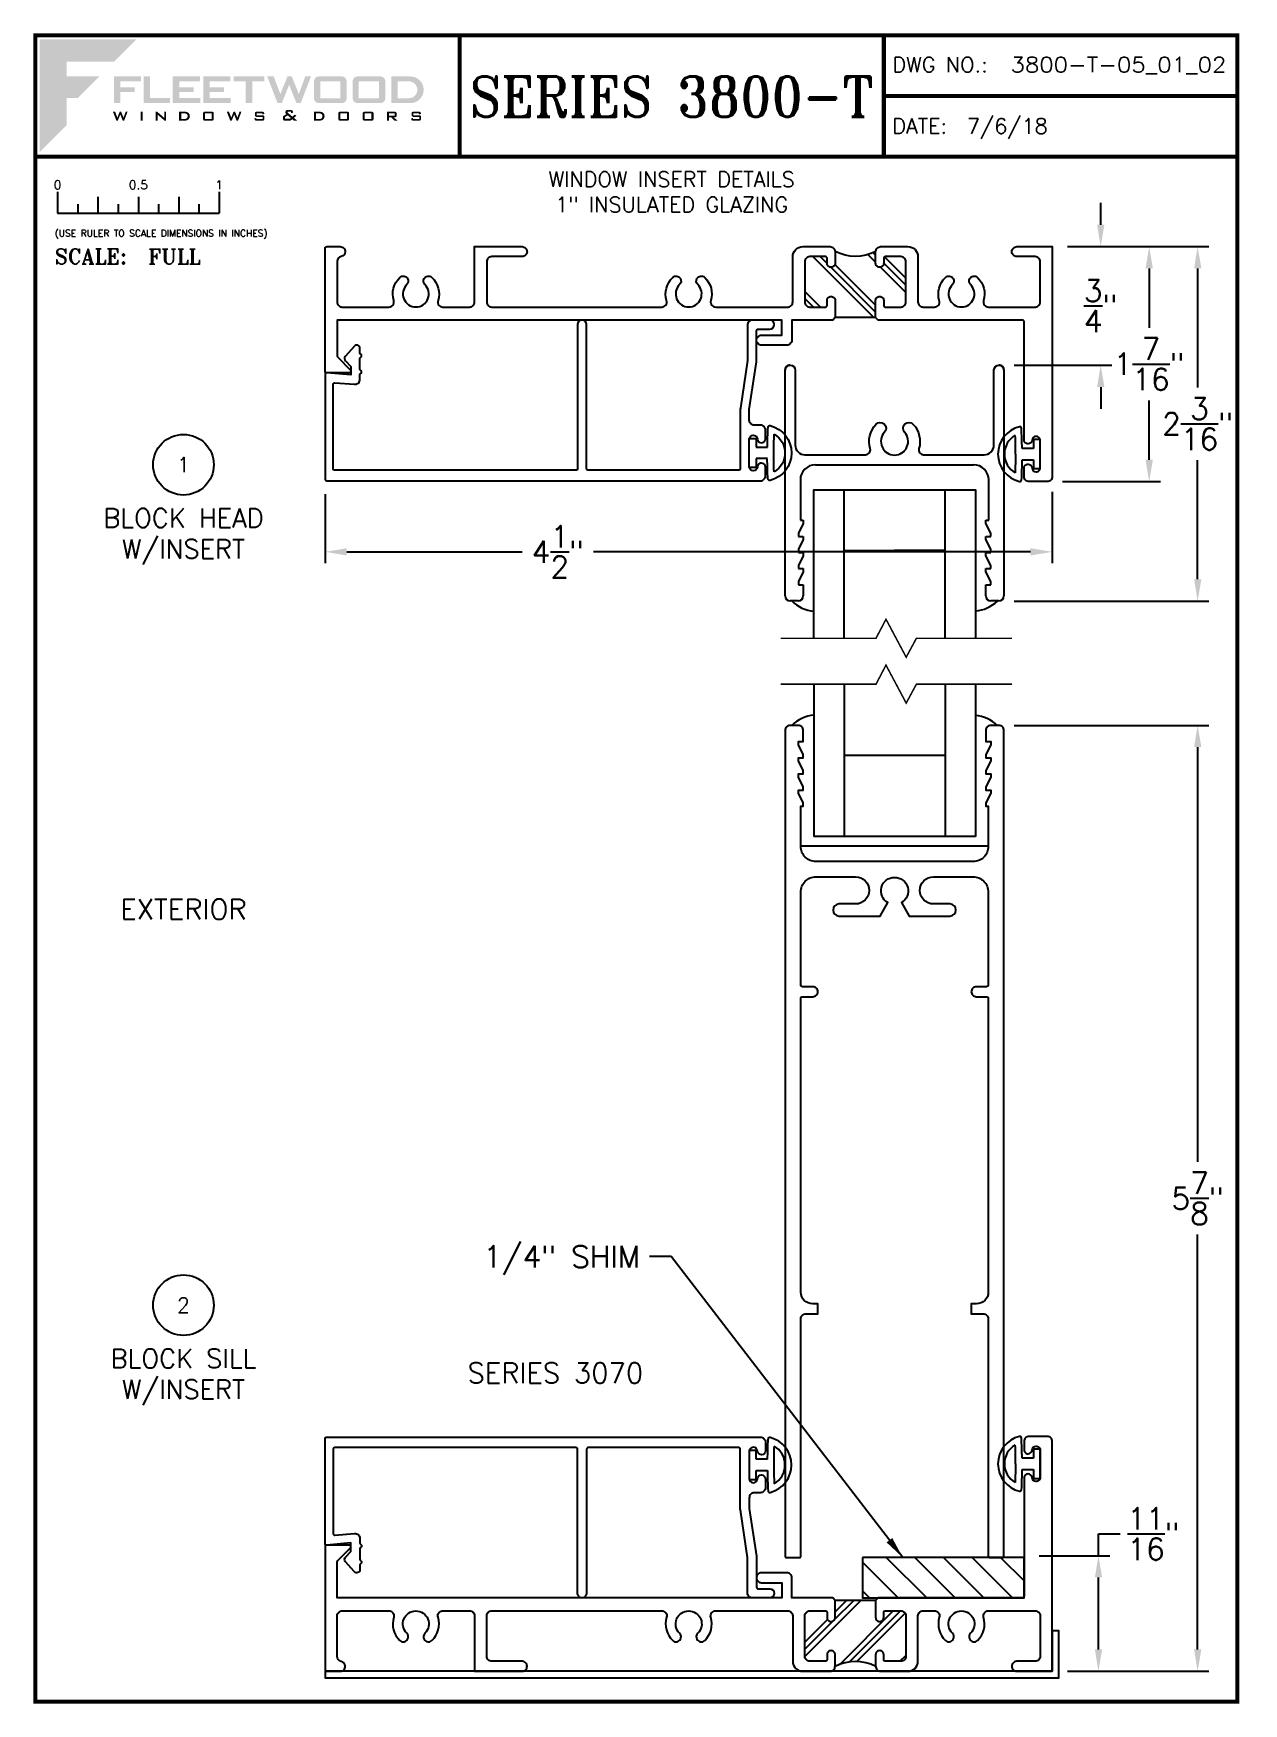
# Paper-space layout 'DETAIL 1 & 2' of a CAD drawing. Extents: x 0.3 to 7.8, y 0.1 to 10.4.
# The model-space entities are those that its viewports show. They can reach past a viewport. Long polylines and large blocks are cut down to what shows.
import ezdxf
from ezdxf.enums import TextEntityAlignment as Align

# ---------------------------------------------------------------- set-up
doc = ezdxf.new("R2010")
doc.units = 0
doc.header["$MEASUREMENT"] = 0
doc.layers.get('0').update_dxf_attribs({"linetype": 'CONTINUOUS'})
doc.layers.get('Defpoints').update_dxf_attribs({"linetype": 'CONTINUOUS'})
for name, color, linetype in [('DIM', 7, 'CONTINUOUS'), ('FRAME', 1, 'CONTINUOUS'), ('GEOMETRY', 1, 'CONTINUOUS'), ('GLASS', 7, 'CONTINUOUS'), ('GLASS-VINYL', 7, 'CONTINUOUS'), ('MISC.', 7, 'CONTINUOUS'), ('SASH', 5, 'CONTINUOUS'), ('SETTING BLOCKS', 7, 'CONTINUOUS'), ('TEXT', 7, 'CONTINUOUS'), ('VENT', 5, 'CONTINUOUS')]:
    doc.layers.add(name, color=color, linetype=linetype)
doc.layers.add('vp', color=40, linetype='CONTINUOUS', plot=False)
doc.layers.get('vp').off()
doc.styles.add('ROMANS', font='romans')
doc.styles.add('ROMANT', font='romant')
doc.styles.add('SIMPLEX-094', font='simplex.shx', dxfattribs={"height": 0.094})
doc.styles.get("Standard").update_dxf_attribs({"font": 'simplex.shx'})
doc.dimstyles.new('FULL SCALE', dxfattribs={"dimscale": 0.75, "dimtxt": 0.18, "dimasz": 0.18, "dimexe": 0.09375, "dimexo": 0.125, "dimgap": 0.09, "dimtad": 0, "dimtih": 1, "dimtoh": 1, "dimdec": 4, "dimzin": 0, "dimdsep": 46, "dimlunit": 4, "dimtxsty": 'Standard', "dimcen": 0.09, "dimadec": 0, "dimazin": 0, "dimtfac": 1, "dimtdec": 4, "dimtofl": 0, "dimtmove": 0, "dimatfit": 3, "dimfxl": 0, "dimtolj": 1, "dimtzin": 0, "dimarcsym": 0})

# ---------------------------------------------------------------- blocks, each defined once
blk = doc.blocks.new('sectball')
blk.add_circle((0, 0), 0.125)
blk.add_attdef('NO', text='', height=0.062).set_placement((0, 0), align=Align.MIDDLE_CENTER)
for tag, p in [('LINE1', (0, -0.2588)), ('LINE2', (0, -0.3864)), ('LINE3', (0, -0.5214))]:
    blk.add_attdef(tag, text='', height=0.078).set_placement(p, align=Align.CENTER)
blk = doc.blocks.new('*D37')
at = {"layer": 'Defpoints', "color": 0}
for p in [(6.605, 9.13), (6.276, 8.396), (6.905, 8.396)]:
    blk.add_point(p, dxfattribs=at)
at = {"layer": 'DIM', "color": 0, "lineweight": -2}
for p, q in [((6.905, 9.265), (6.905, 9.4)), ((6.699, 9.13), (6.975, 9.13)), ((6.369, 8.396), (6.975, 8.396)), ((6.905, 8.261), (6.905, 8.126))]:
    blk.add_line(p, q, dxfattribs=at)
at = {"layer": 'DIM', "color": 0}
for points in [[(6.883, 9.265), (6.928, 9.265), (6.905, 9.13)], [(6.883, 8.261), (6.928, 8.261), (6.905, 8.396)]]:
    blk.add_solid(points, dxfattribs=at)
at = {"layer": 'DIM', "color": 0, "insert": (6.905, 8.763), "char_height": 0.135, "attachment_point": 5}
blk.add_mtext('\\A1;{\\H1.000000x;\\S3/4;}"', dxfattribs=at)
blk = doc.blocks.new('*D38')
at = {"layer": 'Defpoints', "color": 0}
for p in [(6.605, 9.13), (6.276, 6.936), (7.505, 6.936)]:
    blk.add_point(p, dxfattribs=at)
at = {"layer": 'DIM', "color": 0, "lineweight": -2}
for p, q in [((6.699, 9.13), (7.575, 9.13)), ((7.505, 8.995), (7.505, 8.258)), ((7.505, 7.071), (7.505, 7.808)), ((6.369, 6.936), (7.575, 6.936))]:
    blk.add_line(p, q, dxfattribs=at)
at = {"layer": 'DIM', "color": 0}
for points in [[(7.483, 8.995), (7.528, 8.995), (7.505, 9.13)], [(7.483, 7.071), (7.528, 7.071), (7.505, 6.936)]]:
    blk.add_solid(points, dxfattribs=at)
at = {"layer": 'DIM', "color": 0, "insert": (7.505, 8.033), "char_height": 0.135, "attachment_point": 5}
blk.add_mtext('\\A1;2{\\H1.000000x;\\S3/16;}"', dxfattribs=at)
blk = doc.blocks.new('*D39')
at = {"layer": 'Defpoints', "color": 0}
for p in [(6.276, 6.167), (6.605, 0.313), (7.505, 0.313)]:
    blk.add_point(p, dxfattribs=at)
at = {"layer": 'DIM', "color": 0, "lineweight": -2}
for p, q in [((6.369, 6.167), (7.575, 6.167)), ((7.505, 6.032), (7.505, 3.465)), ((7.505, 0.448), (7.505, 3.015)), ((6.699, 0.313), (7.575, 0.313))]:
    blk.add_line(p, q, dxfattribs=at)
at = {"layer": 'DIM', "color": 0}
for points in [[(7.483, 6.032), (7.528, 6.032), (7.505, 6.167)], [(7.483, 0.448), (7.528, 0.448), (7.505, 0.313)]]:
    blk.add_solid(points, dxfattribs=at)
at = {"layer": 'DIM', "color": 0, "insert": (7.505, 3.24), "char_height": 0.135, "attachment_point": 5}
blk.add_mtext('\\A1;5{\\H1x;\\S7/8;}"', dxfattribs=at)
blk = doc.blocks.new('*D40')
at = {"layer": 'Defpoints', "color": 0}
for p in [(6.43, 1.028), (6.605, 0.313), (6.891, 0.313)]:
    blk.add_point(p, dxfattribs=at)
at = {"layer": 'DIM', "color": 0, "lineweight": -2}
for p, q in [((6.891, 1.028), (6.891, 1.163)), ((6.891, 1.163), (7.026, 1.163)), ((6.524, 1.028), (6.961, 1.028)), ((6.891, 0.448), (6.891, 0.893)), ((6.699, 0.313), (6.961, 0.313))]:
    blk.add_line(p, q, dxfattribs=at)
at = {"layer": 'DIM', "color": 0}
for points in [[(6.869, 0.893), (6.914, 0.893), (6.891, 1.028)], [(6.869, 0.448), (6.914, 0.448), (6.891, 0.313)]]:
    blk.add_solid(points, dxfattribs=at)
at = {"layer": 'DIM', "color": 0, "insert": (7.232, 1.163), "char_height": 0.135, "attachment_point": 5}
blk.add_mtext('\\A1;{\\H1x;\\S11/16;}"', dxfattribs=at)
blk = doc.blocks.new('Fleetwood_Logo_6-10-15')
h = blk.add_hatch(color=154)
h.dxf.hatch_style = 1
h.paths.add_polyline_path([(0.2526, -0.0017), (0.0019, -0.0017), (0.0019, -0.2942), (0.0725, -0.2236), (0.0725, -0.1535), (0.1007, -0.1535), (0.1567, -0.0976), (0.0725, -0.0976), (0.0725, -0.0596), (0.1946, -0.0596)])
h = blk.add_hatch(color=251)
h.dxf.hatch_style = 1
h.paths.add_polyline_path([(0.2487, -0.1256), (0.2112, -0.1256), (0.2112, -0.1102), (0.2647, -0.1102), (0.2647, -0.0976), (0.1946, -0.0976), (0.1946, -0.1667), (0.2112, -0.1667), (0.2112, -0.1377), (0.2487, -0.1377)])
h = blk.add_hatch(color=251)
h.dxf.hatch_style = 1
h.paths.add_polyline_path([(0.2886, -0.0976), (0.272, -0.0976), (0.272, -0.1667), (0.3401, -0.1667), (0.3401, -0.1535), (0.2886, -0.1535)])
h = blk.add_hatch(color=251)
h.dxf.hatch_style = 1
h.paths.add_polyline_path([(0.4175, -0.0976), (0.3474, -0.0976), (0.3474, -0.1667), (0.4185, -0.1667), (0.4185, -0.1534), (0.364, -0.1534), (0.364, -0.1377), (0.4015, -0.1377), (0.4015, -0.1256), (0.364, -0.1256), (0.364, -0.1102), (0.4175, -0.1102)])
h = blk.add_hatch(color=251)
h.dxf.hatch_style = 1
h.paths.add_polyline_path([(0.4965, -0.0976), (0.4264, -0.0976), (0.4264, -0.1667), (0.4975, -0.1667), (0.4975, -0.1534), (0.443, -0.1534), (0.443, -0.1377), (0.4804, -0.1377), (0.4804, -0.1256), (0.443, -0.1256), (0.443, -0.1102), (0.4965, -0.1102)])
h = blk.add_hatch(color=251)
h.dxf.hatch_style = 1
h.paths.add_polyline_path([(0.5842, -0.0976), (0.5054, -0.0976), (0.5054, -0.1102), (0.5365, -0.1102), (0.5365, -0.1667), (0.5531, -0.1667), (0.5531, -0.1102), (0.5842, -0.1102)])
h = blk.add_hatch(color=251)
h.dxf.hatch_style = 1
h.paths.add_polyline_path([(0.6089, -0.0976), (0.5921, -0.0976), (0.6188, -0.1667), (0.63, -0.1667), (0.6489, -0.1192), (0.6679, -0.1667), (0.6789, -0.1667), (0.7056, -0.0976), (0.6908, -0.0976), (0.6742, -0.1433), (0.6558, -0.0976), (0.6446, -0.0976), (0.6261, -0.1433)])
h = blk.add_hatch(color=251)
h.dxf.hatch_style = 1
h.paths.add_polyline_path([(0.7853, -0.0976), (0.726, -0.0976, 0.414214), (0.7133, -0.1102), (0.7133, -0.154, 0.414214), (0.726, -0.1667), (0.7853, -0.1667, 0.414214), (0.798, -0.154), (0.798, -0.1102, 0.414214)])
h.paths.add_polyline_path([(0.7819, -0.1102), (0.7819, -0.154), (0.7294, -0.154), (0.7294, -0.1102)], flags=16)
h = blk.add_hatch(color=251)
h.dxf.hatch_style = 1
h.paths.add_polyline_path([(0.8856, -0.0976), (0.8262, -0.0976, 0.414214), (0.8136, -0.1102), (0.8136, -0.154, 0.414214), (0.8262, -0.1667), (0.8856, -0.1667, 0.414214), (0.8982, -0.154), (0.8982, -0.1102, 0.414214)])
h.paths.add_polyline_path([(0.8822, -0.1102), (0.8822, -0.154), (0.8296, -0.154), (0.8296, -0.1102)], flags=16)
h = blk.add_hatch(color=251)
h.dxf.hatch_style = 1
h.paths.add_polyline_path([(0.9632, -0.0976), (0.914, -0.0976), (0.914, -0.1667), (0.9632, -0.1667, 1)])
h.paths.add_polyline_path([(0.9301, -0.1102), (0.9593, -0.1102, -1), (0.9593, -0.154), (0.9301, -0.154)], flags=16)
h = blk.add_hatch(color=7)
h.dxf.hatch_style = 1
h.paths.add_polyline_path([(0.2301, -0.1891), (0.2251, -0.1891), (0.2196, -0.2043), (0.2134, -0.1891), (0.2097, -0.1891), (0.2035, -0.2043), (0.1978, -0.1891), (0.1922, -0.1891), (0.2011, -0.2121), (0.2048, -0.2121), (0.2112, -0.1963), (0.2175, -0.2121), (0.2212, -0.2121)])
h = blk.add_hatch(color=7)
h.dxf.hatch_style = 1
h.paths.add_polyline_path([(0.2691, -0.1891), (0.2637, -0.1891), (0.2637, -0.2118), (0.2637, -0.2121), (0.2691, -0.2121)])
h = blk.add_hatch(color=7)
h.dxf.hatch_style = 1
h.paths.add_polyline_path([(0.3077, -0.1964), (0.3259, -0.2121), (0.3298, -0.2121), (0.3298, -0.1891), (0.325, -0.1891), (0.325, -0.2047), (0.3067, -0.1891), (0.3029, -0.1891), (0.3029, -0.2121), (0.3077, -0.2121)])
h = blk.add_hatch(color=7)
h.dxf.hatch_style = 1
h.paths.add_polyline_path([(0.3801, -0.1891), (0.3637, -0.1891), (0.3637, -0.2121), (0.3801, -0.2121, 1)])
h.paths.add_polyline_path([(0.3691, -0.2079), (0.3691, -0.1933), (0.3788, -0.1933, -1), (0.3788, -0.2079)], flags=16)
h = blk.add_hatch(color=7)
h.dxf.hatch_style = 1
h.paths.add_polyline_path([(0.4537, -0.2079), (0.4537, -0.1933, 0.414214), (0.4495, -0.1891), (0.4297, -0.1891, 0.414214), (0.4255, -0.1933), (0.4255, -0.2079, 0.414214), (0.4297, -0.2121), (0.4495, -0.2121, 0.414214)])
h.paths.add_polyline_path([(0.4308, -0.2079), (0.4308, -0.1933), (0.4484, -0.1933), (0.4484, -0.2079)], flags=16)
h = blk.add_hatch(color=7)
h.dxf.hatch_style = 1
h.paths.add_polyline_path([(0.5253, -0.1891), (0.5203, -0.1891), (0.5148, -0.2043), (0.5087, -0.1891), (0.5049, -0.1891), (0.4988, -0.2043), (0.493, -0.1891), (0.4874, -0.1891), (0.4963, -0.2121), (0.5001, -0.2121), (0.5064, -0.1963), (0.5127, -0.2121), (0.5164, -0.2121)])
h = blk.add_hatch(color=7)
h.dxf.hatch_style = 1
h.paths.add_polyline_path([(0.5801, -0.1891), (0.5643, -0.1891, 0.414214), (0.56, -0.1933), (0.56, -0.1981, 0.414214), (0.5643, -0.2024), (0.58, -0.2024), (0.58, -0.2078), (0.5637, -0.2078), (0.5637, -0.2052), (0.5591, -0.2062), (0.5591, -0.2078, 0.414214), (0.5634, -0.2121), (0.5805, -0.2121, 0.414214), (0.5848, -0.2078), (0.5848, -0.2024, 0.414214), (0.5805, -0.1982), (0.5648, -0.1982), (0.5648, -0.193), (0.5798, -0.193), (0.5798, -0.1958), (0.5843, -0.1948), (0.5843, -0.1933, 0.414214)])
h = blk.add_hatch(color=7)
h.dxf.hatch_style = 1
h.paths.add_polyline_path([(0.645, -0.1913, -0.222262), (0.6447, -0.1906), (0.6447, -0.1892), (0.6535, -0.1892), (0.6535, -0.193), (0.6587, -0.1918), (0.6587, -0.189, 0.414214), (0.6544, -0.1847), (0.6437, -0.1847, 0.414214), (0.6394, -0.189), (0.6394, -0.1922, 0.222262), (0.6407, -0.1948), (0.6415, -0.1955), (0.6345, -0.1998, 0.260684), (0.6329, -0.2027), (0.6329, -0.2078, 0.414214), (0.6372, -0.2121), (0.6514, -0.2121, 0.17577), (0.6536, -0.2113), (0.657, -0.2085), (0.6614, -0.2121), (0.6699, -0.2121), (0.6613, -0.2049), (0.6676, -0.1997), (0.6637, -0.1964), (0.6574, -0.2017)])
h.paths.add_polyline_path([(0.6532, -0.2052), (0.6509, -0.2072, -0.17577), (0.6502, -0.2074), (0.6382, -0.2074), (0.6382, -0.2033, -0.260684), (0.6387, -0.2025), (0.6451, -0.1985)], flags=16)
h = blk.add_hatch(color=7)
h.dxf.hatch_style = 1
h.paths.add_polyline_path([(0.7294, -0.1891), (0.713, -0.1891), (0.713, -0.2121), (0.7294, -0.2121, 1)])
h.paths.add_polyline_path([(0.7184, -0.2079), (0.7184, -0.1933), (0.7281, -0.1933, -1), (0.7281, -0.2079)], flags=16)
h = blk.add_hatch(color=7)
h.dxf.hatch_style = 1
h.paths.add_polyline_path([(0.8045, -0.2079), (0.8045, -0.1933, 0.414214), (0.8003, -0.1891), (0.7805, -0.1891, 0.414214), (0.7763, -0.1933), (0.7763, -0.2079, 0.414214), (0.7805, -0.2121), (0.8003, -0.2121, 0.414214)])
h.paths.add_polyline_path([(0.7816, -0.2079), (0.7816, -0.1933), (0.7992, -0.1933), (0.7992, -0.2079)], flags=16)
h = blk.add_hatch(color=7)
h.dxf.hatch_style = 1
h.paths.add_polyline_path([(0.8678, -0.2079), (0.8678, -0.1933, 0.414214), (0.8636, -0.1891), (0.8438, -0.1891, 0.414214), (0.8396, -0.1933), (0.8396, -0.2079, 0.414214), (0.8438, -0.2121), (0.8636, -0.2121, 0.414214)])
h.paths.add_polyline_path([(0.8449, -0.2079), (0.8449, -0.1933), (0.8624, -0.1933), (0.8624, -0.2079)], flags=16)
h = blk.add_hatch(color=7)
h.dxf.hatch_style = 1
h.paths.add_polyline_path([(0.9277, -0.1993), (0.9277, -0.1933, 0.414214), (0.9235, -0.1891), (0.9028, -0.1891), (0.9028, -0.2121), (0.9082, -0.2121), (0.9082, -0.2035), (0.9131, -0.2035), (0.9224, -0.2121), (0.9303, -0.2121), (0.9197, -0.2035), (0.9235, -0.2035, 0.414214)])
h.paths.add_polyline_path([(0.9082, -0.1993), (0.9082, -0.1933), (0.9214, -0.1933, -0.414214), (0.9224, -0.1943), (0.9224, -0.1983, -0.414214), (0.9214, -0.1993)], flags=16)
h = blk.add_hatch(color=7)
h.dxf.hatch_style = 1
h.paths.add_polyline_path([(0.9867, -0.1982), (0.971, -0.1982), (0.971, -0.193), (0.9859, -0.193), (0.9859, -0.1958), (0.9905, -0.1948), (0.9905, -0.1933, 0.414214), (0.9863, -0.1891), (0.9705, -0.1891, 0.414214), (0.9662, -0.1933), (0.9662, -0.1981, 0.414214), (0.9705, -0.2024), (0.9862, -0.2024), (0.9862, -0.2078), (0.9699, -0.2078), (0.9699, -0.2052), (0.9653, -0.2062), (0.9653, -0.2078, 0.414214), (0.9696, -0.2121), (0.9867, -0.2121, 0.414214), (0.991, -0.2078), (0.991, -0.2024, 0.414214)])
blk = doc.blocks.new('A-SIZE_P')
at = {"const_width": 0.025}
blk.add_lwpolyline([(0.313, 0.125), (7.751, 0.125), (7.751, 10.437), (0.313, 10.437)], close=True, dxfattribs=at)
for points in [[(2.938, 10.437), (2.938, 9.687)], [(5.563, 10.437), (5.563, 9.687)], [(5.563, 10.062), (7.751, 10.062)], [(0.313, 9.687), (7.751, 9.687)]]:
    blk.add_lwpolyline(points, dxfattribs=at)
at = {"xscale": 2.387023416083395, "yscale": 2.387023416083395, "zscale": 2.387023416083395}
blk.add_blockref('Fleetwood_Logo_6-10-15', (0.334, 10.416), dxfattribs=at)
for s, style, p in [('DWG NO.:', 'SIMPLEX-094', (5.617, 10.209)), ('DATE:', 'SIMPLEX-094', (5.616, 9.829)), ('SCALE:', 'ROMANT', (0.433, 9.022))]:
    blk.add_text(s, height=0.094, dxfattribs=dict(style=style)).set_placement(p)
for tag, p, style in [('DWG_NO', (6.346, 10.209), 'SIMPLEX-094'), ('DATE', (6.077, 9.829), 'SIMPLEX-094'), ('SCALE', (1.011, 9.02), 'ROMANT')]:
    blk.add_attdef(tag, p, '', height=0.094, dxfattribs=dict(style=style))
for tag, height, style, width, p, p2 in [('DWG_NO_F', 0.094, 'SIMPLEX-094', 1.745692, (6.347, 10.209), (7.683, 10.209)), ('PRODUCT', 0.25, 'ROMANT', 1.390728, (3.001, 9.934), (5.5, 9.934))]:
    blk.add_attdef(tag, text='', height=height, dxfattribs=dict(style=style, width=width)).set_placement(p, p2, align=Align.FIT)
blk = doc.blocks.new('Full')
for p, q in [((0.137, -0.219), (0.137, -0.35)), ((0.262, -0.294), (0.262, -0.35)), ((0.387, -0.249), (0.387, -0.35)), ((0.512, -0.294), (0.512, -0.35)), ((0.637, -0.249), (0.637, -0.35)), ((0.762, -0.294), (0.762, -0.35)), ((0.887, -0.249), (0.887, -0.35)), ((1.012, -0.294), (1.012, -0.35)), ((1.137, -0.219), (1.137, -0.35)), ((0.137, -0.35), (1.137, -0.35))]:
    blk.add_line(p, q)
for s, p in [('0', (0.137, -0.219)), ('0.5', (0.637, -0.219)), ('1', (1.137, -0.219))]:
    blk.add_text(s, height=0.055).set_placement(p, align=Align.BOTTOM_CENTER)
at = {"style": 'ROMANS'}
blk.add_text('(USE RULER TO SCALE DIMENSIONS IN INCHES)', height=0.04115, dxfattribs=at).set_placement((0.12, -0.495))
blk = doc.blocks.new('*D90')
at = {"layer": 'Defpoints', "color": 0}
for p in [(6.605, 9.13), (6.574, 7.676), (7.205, 7.676)]:
    blk.add_point(p, dxfattribs=at)
at = {"layer": 'DIM', "color": 0, "lineweight": -2}
for p, q in [((6.699, 9.13), (7.275, 9.13)), ((7.205, 8.995), (7.205, 8.628)), ((7.205, 7.811), (7.205, 8.178)), ((6.668, 7.676), (7.275, 7.676))]:
    blk.add_line(p, q, dxfattribs=at)
at = {"layer": 'DIM', "color": 0}
for points in [[(7.183, 8.995), (7.228, 8.995), (7.205, 9.13)], [(7.183, 7.811), (7.228, 7.811), (7.205, 7.676)]]:
    blk.add_solid(points, dxfattribs=at)
at = {"layer": 'DIM', "color": 0, "insert": (7.205, 8.403), "char_height": 0.135, "attachment_point": 5}
blk.add_mtext('\\A1;1{\\H1.000000x;\\S7/16;}"', dxfattribs=at)
blk = doc.blocks.new('*D91')
at = {"layer": 'Defpoints', "color": 0}
for p in [(2.105, 7.691), (6.605, 7.707), (6.605, 7.241)]:
    blk.add_point(p, dxfattribs=at)
at = {"layer": 'DIM', "color": 0, "lineweight": -2}
for p, q in [((2.105, 7.597), (2.105, 7.17)), ((6.605, 7.613), (6.605, 7.17)), ((2.24, 7.241), (3.324, 7.241)), ((6.47, 7.241), (3.767, 7.241))]:
    blk.add_line(p, q, dxfattribs=at)
at = {"layer": 'DIM', "color": 0}
for points in [[(2.24, 7.263), (2.24, 7.218), (2.105, 7.241)], [(6.47, 7.263), (6.47, 7.218), (6.605, 7.241)]]:
    blk.add_solid(points, dxfattribs=at)
at = {"layer": 'DIM', "color": 0, "insert": (3.546, 7.241), "char_height": 0.135, "attachment_point": 5}
blk.add_mtext('\\A1;4{\\H1.000000x;\\S1/2;}"', dxfattribs=at)
blk = doc.blocks.new('3027 MAMMOTH B-RAIL')
at = {"color": 0}
blk.add_lwpolyline([(0.475, -0.624, 0.414214), (0.506, -0.655), (0.57, -0.655, -0.414214), (0.58, -0.665), (0.58, -2.484, -0.414214), (0.508, -2.556), (0.475, -2.556), (0.475, -2.618), (0.549, -2.618, -0.414214), (0.58, -2.649), (0.58, -4.116, 0.414214), (0.59, -4.126), (0.667, -4.126, 0.414214), (0.677, -4.116), (0.677, 0.993, 0.414214), (0.646, 1.024), (0.596, 1.024, 0.414214), (0.565, 0.993), (0.565, 0.924), (0.595, 0.924), (0.595, 0.904), (0.565, 0.844), (0.565, 0.824), (0.595, 0.824), (0.595, 0.804), (0.565, 0.744), (0.565, 0.724), (0.595, 0.724), (0.595, 0.704), (0.565, 0.644), (0.565, 0.624), (0.595, 0.624), (0.595, 0.604), (0.565, 0.544), (0.565, 0.524), (0.58, 0.524), (0.58, 0.275, -0.414214), (0.486, 0.181), (-0.486, 0.181, -0.414214), (-0.58, 0.275), (-0.58, 0.524), (-0.565, 0.524), (-0.565, 0.544), (-0.595, 0.604), (-0.595, 0.624), (-0.565, 0.624), (-0.565, 0.644), (-0.595, 0.704), (-0.595, 0.724), (-0.565, 0.724), (-0.565, 0.744), (-0.595, 0.804), (-0.595, 0.824), (-0.565, 0.824), (-0.565, 0.844), (-0.595, 0.904), (-0.595, 0.924), (-0.565, 0.924), (-0.565, 0.993, 0.414214), (-0.596, 1.024), (-0.646, 1.024, 0.414214), (-0.677, 0.993), (-0.677, -4.116, 0.414214), (-0.667, -4.126), (-0.59, -4.126, 0.414214), (-0.58, -4.116), (-0.58, -2.649, -0.414214), (-0.549, -2.618), (-0.475, -2.618), (-0.475, -2.556), (-0.508, -2.556, -0.414214), (-0.58, -2.484), (-0.58, -0.665, -0.414214), (-0.57, -0.655), (-0.506, -0.655, 0.414214), (-0.475, -0.624, 0.414214), (-0.506, -0.593), (-0.57, -0.593, -0.414214), (-0.58, -0.583), (-0.58, -0.007, -0.414214), (-0.486, 0.087), (-0.241, 0.087, -1), (-0.241, -0.081), (-0.343, -0.081, 1), (-0.343, -0.156), (-0.09, -0.156), (-0.042, -0.073, -3.732051), (0.042, -0.073), (0.09, -0.156), (0.342, -0.156, 1), (0.342, -0.081), (0.241, -0.081, -1), (0.241, 0.087), (0.486, 0.087, -0.414214), (0.58, -0.007), (0.58, -0.583, -0.414214), (0.57, -0.593), (0.506, -0.593, 0.414214)], format="xyb", close=True, dxfattribs=at)
blk = doc.blocks.new('3004 TOP RAIL')
for p, q in [((-0.677, -0.812), (-0.677, 0.586)), ((0.677, 0.586), (0.677, -0.812)), ((-0.489, 0), (0.489, 0)), ((-0.583, -0.094), (-0.583, -0.343)), ((0.583, -0.343), (0.583, -0.094)), ((-0.565, -0.363), (-0.595, -0.423)), ((-0.583, -0.343), (-0.565, -0.343)), ((-0.565, -0.343), (-0.565, -0.363)), ((0.565, -0.343), (0.583, -0.343)), ((0.565, -0.363), (0.565, -0.343)), ((0.595, -0.423), (0.565, -0.363)), ((-0.595, -0.423), (-0.595, -0.443)), ((-0.595, -0.443), (-0.565, -0.443)), ((-0.565, -0.463), (-0.595, -0.523)), ((-0.565, -0.443), (-0.565, -0.463)), ((0.565, -0.443), (0.595, -0.443)), ((0.565, -0.463), (0.565, -0.443)), ((0.595, -0.523), (0.565, -0.463)), ((0.595, -0.443), (0.595, -0.423)), ((-0.595, -0.523), (-0.595, -0.543)), ((-0.595, -0.543), (-0.565, -0.543)), ((-0.565, -0.563), (-0.595, -0.623)), ((-0.565, -0.543), (-0.565, -0.563)), ((0.565, -0.543), (0.595, -0.543)), ((0.565, -0.563), (0.565, -0.543)), ((0.595, -0.623), (0.565, -0.563)), ((0.595, -0.543), (0.595, -0.523)), ((-0.595, -0.623), (-0.595, -0.643)), ((-0.595, -0.643), (-0.565, -0.643)), ((-0.565, -0.663), (-0.595, -0.723)), ((-0.595, -0.723), (-0.595, -0.743)), ((-0.565, -0.643), (-0.565, -0.663)), ((0.565, -0.663), (0.565, -0.643)), ((0.565, -0.643), (0.595, -0.643)), ((0.595, -0.723), (0.565, -0.663)), ((0.595, -0.643), (0.595, -0.623)), ((0.595, -0.743), (0.595, -0.723)), ((-0.595, -0.743), (-0.565, -0.743)), ((-0.565, -0.743), (-0.565, -0.812)), ((0.565, -0.743), (0.595, -0.743)), ((0.565, -0.812), (0.565, -0.743)), ((-0.596, -0.843), (-0.646, -0.843)), ((0.646, -0.843), (0.596, -0.843))]:
    blk.add_line(p, q)
blk.add_lwpolyline([(-0.646, 0.617, 0.414214), (-0.677, 0.586, -1), (-0.615, 0.586), (-0.615, 0.122, 0.414214), (-0.555, 0.062), (-0.18, 0.062, 0.500028), (-0.151, 0.1, -0.261566), (-0.116, 0.25), (-0.116, 0.25, -0.999998), (-0.062, 0.201, 0.651692), (0, 0.06, 0.651692), (0.062, 0.201, -0.999998), (0.116, 0.25, -0.261566), (0.151, 0.1, 0.500026), (0.18, 0.062), (0.555, 0.062, 0.414214), (0.615, 0.122), (0.615, 0.586, -1), (0.677, 0.586, 0.414214), (0.646, 0.617)], format="xyb")
for centre, radius, start, end in [((-0.489, -0.094), 0.094, 90, 180), ((0.489, -0.094), 0.094, 360, 90), ((-0.646, -0.812), 0.031, 180, 270), ((-0.596, -0.812), 0.031, 270, 0), ((0.596, -0.812), 0.031, 180, 270), ((0.646, -0.812), 0.031, 270, 0)]:
    blk.add_arc(centre, radius, start, end)
blk = doc.blocks.new('25031')
at = {"layer": 'GEOMETRY', "color": 5}
for p, q in [((-0.035, 0.112), (-0.035, 0.042)), ((0.035, 0.042), (0.035, 0.112)), ((-0.035, 0.042), (-0.09, 0.042)), ((-0.09, 0.042), (-0.09, 0)), ((-0.09, 0), (0.09, 0)), ((0.09, 0.042), (0.035, 0.042)), ((0.09, 0), (0.09, 0.042))]:
    blk.add_line(p, q, dxfattribs=at)
for centre, radius, start, end in [((0, 0.086), 0.175, 14.1622, 165.8685), ((0, 0.086), 0.135, 30.4808, 149.5259), ((-0.16, 0.126), 0.01, 165.8685, 267.1063), ((0, 3.29), 3.179, 267.1063, 269.3654), ((0, 3.29), 3.139, 267.8759, 269.9963), ((0.005, 3.056), 2.904, 269.9005, 272.1922), ((0.005, 3.056), 2.944, 270.5829, 273.0223), ((0.16, 0.126), 0.01, 273.0223, 14.1622)]:
    blk.add_arc(centre, radius, start, end, dxfattribs=at)
blk = doc.blocks.new('3809 BLOCK FRAME')
h = blk.add_hatch()
h.set_pattern_fill('PLAST', color=256, angle=45, style=0)
h.set_pattern_definition([(45, (-4.25098, -6.643), (-0.176777, 0.176777), []), (45, (-4.27308, -6.6209), (-0.176777, 0.176777), []), (45, (-4.29517, -6.5988), (-0.176777, 0.176777), [])])
edge = h.paths.add_edge_path()
edge.add_arc((-0.937, 0.093), 0.031, 270, 360, ccw=False)
edge.add_line((-0.937, 0.062), (-1.033, 0.062))
edge.add_arc((-1.033, 0.072), 0.01, 180, 270, ccw=False)
edge.add_line((-1.043, 0.072), (-1.043, 0.103))
edge.add_arc((-1.068, 0.103), 0.025, 360, 450)
edge.add_arc((-1.068, 0.103), 0.025, 90, 180)
edge.add_line((-1.093, 0.103), (-1.093, 0.031))
edge.add_arc((-1.218, -0.221), 0.281, 63.5092, 116.4908)
edge.add_line((-1.344, 0.031), (-1.344, 0.103))
edge.add_arc((-1.369, 0.103), 0.025, 0, 90)
edge.add_arc((-1.369, 0.103), 0.025, 90, 180)
edge.add_line((-1.394, 0.103), (-1.394, 0.072))
edge.add_arc((-1.404, 0.072), 0.01, 270, 360, ccw=False)
edge.add_line((-1.404, 0.062), (-1.5, 0.062))
edge.add_arc((-1.5, 0.093), 0.031, 180, 270, ccw=False)
edge.add_line((-1.531, 0.093), (-1.531, 0.343))
edge.add_arc((-1.5, 0.343), 0.031, 90, 180, ccw=False)
edge.add_line((-1.5, 0.374), (-1.404, 0.374))
edge.add_arc((-1.404, 0.364), 0.01, 0, 90, ccw=False)
edge.add_line((-1.394, 0.364), (-1.394, 0.333))
edge.add_arc((-1.369, 0.333), 0.025, 180, 270)
edge.add_arc((-1.369, 0.333), 0.025, 270, 360)
edge.add_line((-1.344, 0.333), (-1.344, 0.439))
edge.add_line((-1.344, 0.439), (-1.093, 0.439))
edge.add_line((-1.093, 0.439), (-1.093, 0.333))
edge.add_arc((-1.068, 0.333), 0.025, 180, 270)
edge.add_arc((-1.068, 0.333), 0.025, 270, 360)
edge.add_line((-1.043, 0.333), (-1.043, 0.364))
edge.add_arc((-1.033, 0.364), 0.01, 90, 180, ccw=False)
edge.add_line((-1.033, 0.374), (-0.937, 0.374))
edge.add_arc((-0.937, 0.343), 0.031, 0, 90, ccw=False)
edge.add_line((-0.906, 0.343), (-0.906, 0.093))
blk.add_line((-1.093, 0.439), (-1.344, 0.439))
for points in [[(-1.093, 0.439), (-1.093, 0.333, 0.414214), (-1.068, 0.308, 0.414214), (-1.043, 0.333), (-1.043, 0.364, -0.414214), (-1.033, 0.374), (-0.937, 0.374, -0.414214), (-0.906, 0.343), (-0.906, 0.093, -0.414214), (-0.937, 0.062), (-1.033, 0.062, -0.414214), (-1.043, 0.072), (-1.043, 0.103, 0.414214), (-1.068, 0.128), (-1.068, 0.128, 0.414214), (-1.093, 0.103), (-1.093, 0.031, 0.414214), (-1.062, 0), (-0.893, 0, 0.414214), (-0.831, 0.062), (-0.831, 0.343, -0.414214), (-0.8, 0.374), (-0.729, 0.374, -0.5024), (-0.699, 0.334, 0.280293), (-0.661, 0.19, 0.498955), (-0.613, 0.198), (-0.613, 0.198, 0.334263), (-0.618, 0.235, -2.470836), (-0.506, 0.235, 0.334263), (-0.511, 0.198, 0.498955), (-0.463, 0.19, 0.280293), (-0.425, 0.334, -0.5024), (-0.395, 0.374), (-0.106, 0.374, -0.414214), (-0.075, 0.343), (-0.075, 0.093, -0.414214), (-0.106, 0.062), (-0.219, 0.062, 0.414214), (-0.25, 0.031, 0.414214), (-0.219, 0), (0, 0), (0, 1.423, 0.414214), (-0.031, 1.454), (-0.144, 1.454, 0.414214), (-0.175, 1.423), (-0.175, 1.371, 0.414214), (-0.15, 1.346), (-0.15, 1.346, 0.399638), (-0.125, 1.37, -0.399638), (-0.1, 1.394), (-0.1, 1.394, -0.414214), (-0.075, 1.369), (-0.075, 1.199, -0.414214), (-0.1, 1.174), (-0.1, 1.174, -0.399638), (-0.125, 1.198, 0.399638), (-0.15, 1.221, 0.414214), (-0.175, 1.196), (-0.175, 0.464, -0.414214), (-0.185, 0.454), (-1.078, 0.454), (-1.093, 0.439)], [(-1.344, 0.439), (-1.344, 0.439), (-1.359, 0.454), (-1.612, 0.454), (-1.612, 0.579, 0.414214), (-1.643, 0.61), (-1.799, 0.61, 0.414214), (-1.83, 0.579, 0.414214), (-1.799, 0.548), (-1.674, 0.548), (-1.674, 0.454), (-4.425, 0.454), (-4.425, 0.678, -0.198912), (-4.422, 0.685), (-4.343, 0.764, 0.668179), (-4.35, 0.781), (-4.49, 0.781, 0.414214), (-4.5, 0.771), (-4.5, 0.01, 0.414214), (-4.49, 0), (-4.406, 0, 0.414214), (-4.375, 0.031, 0.358249), (-4.4, 0.061, -0.358249), (-4.425, 0.092), (-4.425, 0.343, -0.414214), (-4.394, 0.374), (-4.105, 0.374, -0.5024), (-4.075, 0.334, 0.280293), (-4.037, 0.19, 0.498955), (-3.989, 0.198, 0.334263), (-3.994, 0.235, -2.470836), (-3.882, 0.235, 0.334263), (-3.887, 0.198, 0.498955), (-3.839, 0.19, 0.280293), (-3.801, 0.334, -0.5024), (-3.771, 0.374), (-3.606, 0.374, -0.414214), (-3.575, 0.343), (-3.575, 0), (-3.281, 0, 0.414214), (-3.25, 0.031, 0.414214), (-3.281, 0.062), (-3.469, 0.062, -0.414214), (-3.5, 0.093), (-3.5, 0.343, -0.414214), (-3.469, 0.374), (-2.417, 0.374, -0.5024), (-2.387, 0.334, 0.280293), (-2.349, 0.19, 0.498955), (-2.301, 0.198, 0.334263), (-2.306, 0.235, -2.470836), (-2.194, 0.235, 0.334263), (-2.199, 0.198, 0.498955), (-2.151, 0.19, 0.280293), (-2.113, 0.334, -0.5024), (-2.083, 0.374), (-1.637, 0.374, -0.414214), (-1.606, 0.343), (-1.606, 0.062, 0.414214), (-1.544, 0), (-1.375, 0, 0.414214), (-1.344, 0.031), (-1.344, 0.103, 0.414214), (-1.369, 0.128, 0.414214), (-1.394, 0.103), (-1.394, 0.072, -0.414214), (-1.404, 0.062), (-1.5, 0.062, -0.414214), (-1.531, 0.093), (-1.531, 0.343, -0.414214), (-1.5, 0.374), (-1.404, 0.374, -0.414214), (-1.394, 0.364), (-1.394, 0.333, 0.414214), (-1.369, 0.308, 0.414214), (-1.344, 0.333), (-1.344, 0.439)]]:
    blk.add_lwpolyline(points, format="xyb")
blk.add_arc((-1.218, -0.221), 0.281, 63.5092, 116.4908)

msp = doc.modelspace()

# ---------------------------------------------------------------- hatches: boundary and pattern name
at = {"layer": 'DIM'}
h = msp.add_hatch(dxfattribs=at)
h.set_pattern_fill('ANSI31', color=256, style=0)
h.set_pattern_definition([(315, (21.8378, 23.57795), (-0.08838835, -0.08838835), [])])
h.paths.add_polyline_path([(-0.577, 4.522), (-1.577, 4.522), (-1.577, 4.772), (-0.577, 4.772)])

# ---------------------------------------------------------------- linework, layer by layer
at = {"layer": 'FRAME'}
for points in [[(-4.852, 14.542), (-4.852, 15.065, -0.440011), (-4.841, 15.074), (-4.72, 15.064, 0.440011), (-4.686, 15.095), (-4.686, 15.124, -0.267949), (-4.681, 15.132, 0.57735), (-4.681, 15.15, -0.267949), (-4.686, 15.158), (-4.686, 15.224, -0.267949), (-4.681, 15.232, 0.57735), (-4.681, 15.25, -0.267949), (-4.686, 15.258), (-4.686, 15.287, 0.691708), (-4.721, 15.3), (-4.777, 15.237, 0.395486), (-4.776, 15.209), (-4.742, 15.175), (-4.742, 15.122), (-4.891, 15.135, 0.440011), (-4.902, 15.125), (-4.902, 14.477, 0.414214), (-4.892, 14.467), (-2.208, 14.467, 0.414214), (-2.177, 14.498), (-2.177, 14.552, 0.975), (-2.227, 14.553, -0.975), (-2.277, 14.554), (-2.277, 14.724, -0.975), (-2.227, 14.725, 0.975), (-2.177, 14.727), (-2.177, 14.78, 0.414214), (-2.208, 14.811), (-2.246, 14.811, -0.414214), (-2.277, 14.842), (-2.277, 14.905, -0.035412), (-2.277, 14.909), (-2.233, 15.204, 0.035412), (-2.232, 15.216), (-2.232, 15.396, -0.414214), (-2.222, 15.406), (-2.15, 15.406, 1), (-2.15, 15.462), (-2.257, 15.462, 0.414214), (-2.288, 15.431), (-2.288, 15.216, -0.035412), (-2.289, 15.212), (-2.332, 14.917, 0.035412), (-2.333, 14.905), (-2.333, 14.542, -0.414214), (-2.343, 14.532), (-3.274, 14.532, -0.414214), (-3.284, 14.542), (-3.284, 15.434, 1), (-3.34, 15.434), (-3.34, 14.542, -0.414214), (-3.35, 14.532), (-4.842, 14.532, -0.414214)], [(-4.852, 5.442), (-4.852, 4.92, 0.440011), (-4.841, 4.91), (-4.72, 4.92, -0.440011), (-4.686, 4.889), (-4.686, 4.861, 0.267949), (-4.681, 4.852, -0.57735), (-4.681, 4.835, 0.267949), (-4.686, 4.826), (-4.686, 4.761, 0.267949), (-4.681, 4.752, -0.57735), (-4.681, 4.735, 0.267949), (-4.686, 4.726), (-4.686, 4.697, -0.691708), (-4.721, 4.684), (-4.777, 4.748, -0.395486), (-4.776, 4.775), (-4.742, 4.809), (-4.742, 4.862), (-4.891, 4.849, -0.440011), (-4.902, 4.859), (-4.902, 5.507, -0.414214), (-4.892, 5.517), (-2.208, 5.517, -0.414214), (-2.177, 5.486), (-2.177, 5.433, -0.975), (-2.227, 5.431, 0.975), (-2.277, 5.43), (-2.277, 5.26, 0.975), (-2.227, 5.259, -0.975), (-2.177, 5.258), (-2.177, 5.204, -0.414214), (-2.208, 5.173), (-2.246, 5.173, 0.414214), (-2.277, 5.142), (-2.277, 5.079, 0.035412), (-2.277, 5.075), (-2.233, 4.78, -0.035412), (-2.232, 4.768), (-2.232, 4.588, 0.414214), (-2.222, 4.578), (-2.15, 4.578, -1), (-2.15, 4.522), (-2.257, 4.522, -0.414214), (-2.288, 4.553), (-2.288, 4.768, 0.035412), (-2.289, 4.772), (-2.332, 5.067, -0.035412), (-2.333, 5.079), (-2.333, 5.442, 0.414214), (-2.343, 5.452), (-3.274, 5.452, 0.414214), (-3.284, 5.442), (-3.284, 4.55, -1), (-3.34, 4.55), (-3.34, 5.442, 0.414214), (-3.35, 5.452), (-4.842, 5.452, 0.414214)]]:
    msp.add_lwpolyline(points, format="xyb", close=True, dxfattribs=at)
at = {"layer": 'GLASS', "color": 7}
for p, q in [((-1.69, 12.031), (-1.69, 14.41)), ((-1.065, 12.031), (-1.065, 14.41)), ((-1.69, 14.035), (-1.378, 14.035)), ((-1.065, 14.035), (-1.378, 14.035))]:
    msp.add_line(p, q, dxfattribs=at)
msp.add_lwpolyline([(-1.878, 12.031), (-1.878, 14.41), (-1.378, 14.41), (-0.878, 14.41), (-0.878, 12.031)], dxfattribs=at)
at = {"layer": 'GLASS', "const_width": 0.0094}
for points in [[(-2.083, 12.031), (-1.493, 12.031), (-1.431, 12.149), (-1.306, 11.914), (-1.243, 12.031), (-0.652, 12.031)], [(-2.083, 11.747), (-1.493, 11.747), (-1.431, 11.865), (-1.306, 11.63), (-1.243, 11.747), (-0.652, 11.747)]]:
    msp.add_lwpolyline(points, dxfattribs=at)
at = {"layer": 'GLASS-VINYL'}
for p, q in [((-1.878, 11.747), (-1.878, 9.235)), ((-1.69, 11.747), (-1.69, 9.235)), ((-1.065, 11.747), (-1.065, 9.235)), ((-0.878, 11.747), (-0.878, 9.235)), ((-1.065, 9.735), (-1.69, 9.735)), ((-0.878, 9.235), (-1.878, 9.235)), ((-0.798, 9.174), (-1.958, 9.174))]:
    msp.add_line(p, q, dxfattribs=at)
for centre, start, end in [((-1.859, 13.877), 224.9356, 265.1823), ((-0.894, 13.879), 274.2808, 314.2526), ((-1.859, 9.768), 94.8177, 135.0644), ((-0.894, 9.766), 45.7474, 85.7192)]:
    msp.add_arc(centre, 0.218, start, end, dxfattribs=at)
at = {"layer": 'MISC.'}
msp.add_lwpolyline([(-4.902, 4.068), (-4.902, 4.028), (-0.362, 4.028), (-0.362, 4.318), (-0.402, 4.318), (-0.402, 4.068)], close=True, dxfattribs=at)
at = {"layer": 'SETTING BLOCKS'}
msp.add_lwpolyline([(-1.577, 4.772), (-1.577, 4.522), (-0.577, 4.522), (-0.577, 4.772)], close=True, dxfattribs=at)

# ---------------------------------------------------------------- block references
at = {"layer": 'FRAME', "xscale": -1, "rotation": 180}
msp.add_blockref('3809 BLOCK FRAME', (-0.402, 15.916), dxfattribs=at)
at = {"layer": 'FRAME'}
msp.add_blockref('3809 BLOCK FRAME', (-0.402, 4.068), dxfattribs=at)
at = {"layer": 'SASH'}
msp.add_blockref('3027 MAMMOTH B-RAIL', (-1.378, 8.898), dxfattribs=at)
at = {"layer": 'TEXT', "xscale": -1, "rotation": 270}
msp.add_blockref('25031', (-2.277, 14.639), dxfattribs=at)
at = {"layer": 'TEXT'}
for p, rotation in [((-0.477, 14.632), 90.00000000000001), ((-2.277, 5.345), 270), ((-0.477, 5.352), 90.00000000000001)]:
    msp.add_blockref('25031', p, dxfattribs=dict(at, rotation=rotation))
at = {"layer": 'VENT'}
msp.add_blockref('3004 TOP RAIL', (-1.378, 14.566), dxfattribs=at)

psp = doc.layouts.new('DETAIL 1 & 2')

# ---------------------------------------------------------------- block references
at = {"layer": 'DIM'}
ref = psp.add_blockref('A-SIZE_P', (0, 0), dxfattribs=at)
ref.add_attrib('DWG_NO_F', '3800-T-05_01_02', dxfattribs={"layer": '0', "height": 0.094, "style": 'SIMPLEX-094', "width": 0.969199}).set_placement((6.34683, 10.20867), (7.68304, 10.20867), align=Align.FIT)
ref.add_attrib('DATE', '7/6/18', (6.07741, 9.82884), dxfattribs={"layer": '0', "height": 0.094, "style": 'SIMPLEX-094'})
ref.add_attrib('SCALE', 'FULL', (1.01101, 9.02035), dxfattribs={"layer": '0', "height": 0.094, "style": 'ROMANT'})
ref.add_attrib('PRODUCT', 'SERIES 3800-T', dxfattribs={"layer": '0', "height": 0.25, "style": 'ROMANT', "width": 0.807692}).set_placement((3.0005, 9.93352), (5.5005, 9.93352), align=Align.FIT)
psp.add_blockref('Full', (0.313, 9.687), dxfattribs=at)
at = {"layer": 'TEXT', "xscale": 1.5, "yscale": 1.5, "zscale": 1.5}
for p, values in [((1.22896, 7.7801), {'NO': '1', 'LINE1': 'BLOCK HEAD', 'LINE2': 'W/INSERT'}), ((1.22896, 2.57832), {'NO': '2', 'LINE1': 'BLOCK SILL', 'LINE2': 'W/INSERT'})]:
    psp.add_blockref('sectball', p, dxfattribs=at).add_auto_attribs(values)

# ---------------------------------------------------------------- texts
at = {"layer": 'DIM', "insert": (4.05631, 2.94619), "char_height": 0.135, "attachment_point": 3}
psp.add_mtext('1/4" SHIM', dxfattribs=at)
at = {"layer": 'TEXT', "attachment_point": 5}
for s, insert, char_height, width in [('WINDOW INSERT DETAILS\\P1" INSULATED GLAZING', (4.2505, 9.46844), 0.094, 2.625), ('SERIES 3070', (3.53016, 2.15888), 0.125, 1.8609388)]:
    psp.add_mtext(s, dxfattribs=dict(at, insert=insert, char_height=char_height, width=width))
at = {"layer": 'TEXT', "color": 7, "insert": (1.22896, 5.02901), "char_height": 0.125, "width": 1.0667, "attachment_point": 5}
psp.add_mtext('EXTERIOR', dxfattribs=at)

# ---------------------------------------------------------------- dimensions: what is measured, and where the dimension line sits
at = {"layer": 'DIM'}
for base, p1, p2, picture, middle in [((6.90516, 8.39632), (6.60516, 9.12982), (6.27551, 8.39632), '*D37', (6.90516, 8.76307)), ((7.50516, 6.93632), (6.60516, 9.12982), (6.27551, 6.93632), '*D38', (7.50516, 8.03307)), ((7.50516, 0.31266), (6.27551, 6.16666), (6.60516, 0.31266), '*D39', (7.50516, 3.23966))]:
    dim = psp.add_linear_dim(base=base, p1=p1, p2=p2, angle=90, dimstyle='FULL SCALE', override={"dimlfac": -1}, dxfattribs=at)
    dim.commit()
    dim.dimension.update_dxf_attribs({"geometry": picture, "text_midpoint": middle})
for base, p1, p2, picture, middle in [((7.20516, 7.67582), (6.60516, 9.12982), (6.57416, 7.67582), '*D90', (7.20516, 8.40282)), ((6.89117, 0.31266), (6.43016, 1.02766), (6.60516, 0.31266), '*D40', (7.23188, 1.16266))]:
    dim = psp.add_linear_dim(base=base, p1=p1, p2=p2, angle=90, dimstyle='FULL SCALE', override={"dimlfac": -1}, dxfattribs=at)
    dim.commit()
    dim.dimension.update_dxf_attribs({"geometry": picture, "text_midpoint": middle, "dimtype": 160})
dim = psp.add_linear_dim(base=(6.60516, 7.24075), p1=(2.10516, 7.69082), p2=(6.60516, 7.70682), dimstyle='FULL SCALE', override={"dimlfac": -1}, dxfattribs=at)
dim.commit()
dim.dimension.update_dxf_attribs({"geometry": '*D91', "text_midpoint": (3.54559, 7.24075), "dimtype": 160})

# ---------------------------------------------------------------- leaders
psp.add_leader([(5.68016, 1.01666), (4.24797, 2.87869), (4.11297, 2.87869)], dimstyle='FULL SCALE', override={"dimgap": 0.039, "dimtad": 0}, dxfattribs=at)

# ---------------------------------------------------------------- viewports
at = {"layer": 'vp'}
for center, size, view_center_point, view_height, status in [((4.35601, 8.08414), (5.0067, 2.4623578), (-2.65146, 14.87043), 2.4623578, 3), ((4.3725, 3.22998), (5.03969, 6.046125), (-2.63497, 6.98544), 6.046125, 4)]:
    psp.add_viewport(center=center, size=size, view_center_point=view_center_point, view_height=view_height, status=status, dxfattribs=at)
psp.add_viewport(center=(5.74567, 6.553), size=(1.65992, 0.5999239), view_center_point=(-1.2618, 11.87839), view_height=0.5999239, dxfattribs=at)

doc.saveas('drawing.dxf')
